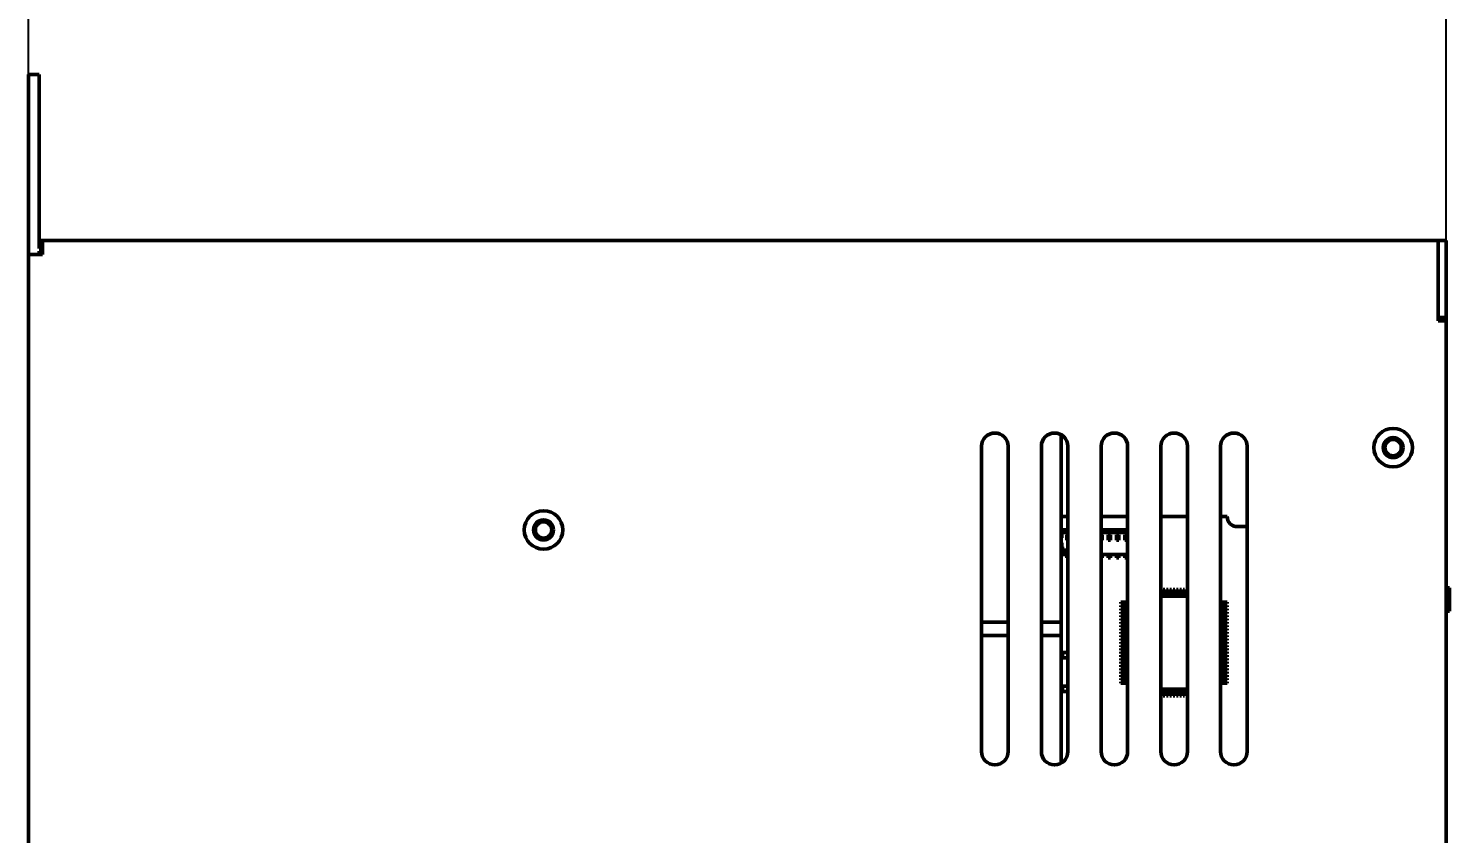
# Model space of a CAD drawing. Header units: millimetres. Extents: x 2121 to 4904, y 892 to 1933.
# Drawn here: x 2612.1 to 2826.2, y 1515.1 to 1636.4 of the extents above; entities that cross this region are included whole.
import ezdxf

# ---------------------------------------------------------------- set-up
doc = ezdxf.new("R2010")
doc.units = ezdxf.units.MM
doc.header["$LTSCALE"] = 1.8
doc.layers.add('외형선(ISO)', color=7, linetype='Continuous', lineweight=50)
doc.layers.add('치수(ISO)', color=7, linetype='Continuous', lineweight=25)
doc.styles.add('주 텍스트 (ISO)', font='')
doc.styles.get('주 텍스트 (ISO)').set_extended_font_data('Tahoma')
doc.dimstyles.new('기본값 (ISO)', dxfattribs={"dimscale": 1.8, "dimtxt": 3.5, "dimasz": 2.5, "dimexe": 3.175, "dimexo": 0, "dimgap": 0.762, "dimtad": 1, "dimrnd": 1e-08, "dimzin": 0, "dimtxsty": '주 텍스트 (ISO)', "dimcen": 0.09, "dimdle": 10, "dimclrd": 256, "dimclre": 256, "dimclrt": 256, "dimazin": 0, "dimtfac": 1.001486, "dimtmove": 0, "dimatfit": 3, "dimfxl": 1, "dimtolj": 1, "dimtzin": 0, "dimlwd": -1, "dimlwe": -1, "dimarcsym": 0})

# ---------------------------------------------------------------- blocks, each defined once
blk = doc.blocks.new('*D742')
at = {"layer": 'Defpoints', "color": 0}
for p in [(2825.73, 1662.39), (2612.13, 1602.39), (2825.73, 1592.39)]:
    blk.add_point(p, dxfattribs=at)
at = {"layer": '치수(ISO)'}
for p, q in [((2612.13, 1602.39), (2612.13, 1668.11)), ((2825.73, 1592.39), (2825.73, 1668.11)), ((2616.63, 1662.39), (2821.23, 1662.39))]:
    blk.add_line(p, q, dxfattribs=at)
for points in [[(2616.63, 1663.14), (2616.63, 1661.64), (2612.13, 1662.39)], [(2821.23, 1661.64), (2821.23, 1663.14), (2825.73, 1662.39)]]:
    blk.add_solid(points, dxfattribs=at)
at = {"layer": '치수(ISO)', "insert": (2708.53, 1671.76), "char_height": 6.3, "attachment_point": 1, "style": '주 텍스트 (ISO)'}
blk.add_mtext('\\A1;213,6', dxfattribs=at)

msp = doc.modelspace()

# ---------------------------------------------------------------- linework, layer by layer
at = {"layer": '외형선(ISO)', "color": 7}
for p, q in [((2613.729, 1629.494), (2612.129, 1629.494)), ((2612.129, 1624.494), (2612.129, 1629.494)), ((2613.729, 1629.494), (2613.729, 1624.494)), ((2612.129, 1624.494), (2612.129, 1602.394)), ((2613.729, 1603.294), (2613.729, 1624.494)), ((2614.029, 1604.494), (2614.229, 1604.494)), ((2614.029, 1604.494), (2614.029, 1603.294)), ((2614.229, 1602.394), (2614.229, 1604.494)), ((2614.229, 1604.494), (2824.529, 1604.494)), ((2824.529, 1604.494), (2824.529, 1592.894)), ((2825.729, 1604.494), (2824.529, 1604.494)), ((2825.729, 1592.894), (2825.729, 1604.494)), ((2612.129, 1299.494), (2612.129, 1602.394)), ((2614.229, 1602.394), (2612.129, 1602.394)), ((2614.029, 1603.294), (2613.729, 1603.294)), ((2613.729, 1602.394), (2613.729, 1602.894)), ((2614.229, 1602.894), (2613.729, 1602.894)), ((2824.529, 1592.394), (2824.529, 1602.394)), ((2825.729, 1592.894), (2824.529, 1592.894)), ((2825.729, 1592.394), (2824.529, 1592.394)), ((2825.729, 1592.394), (2825.729, 1592.894)), ((2825.729, 1592.394), (2825.729, 1402.294)), ((2767.729, 1575.226), (2767.729, 1546.994)), ((2755.729, 1527.494), (2755.729, 1573.494)), ((2759.729, 1573.494), (2759.729, 1527.494)), ((2764.729, 1527.494), (2764.729, 1573.494)), ((2768.729, 1573.494), (2768.729, 1527.494)), ((2773.729, 1527.494), (2773.729, 1573.494)), ((2777.729, 1573.494), (2777.729, 1527.494)), ((2782.729, 1527.494), (2782.729, 1573.494)), ((2786.729, 1573.494), (2786.729, 1527.494)), ((2791.729, 1527.494), (2791.729, 1573.494)), ((2795.729, 1573.494), (2795.729, 1527.494)), ((2767.729, 1562.894), (2768.729, 1562.894)), ((2768.729, 1560.894), (2767.729, 1560.894)), ((2768.729, 1560.794), (2767.729, 1560.794)), ((2773.729, 1562.894), (2777.729, 1562.894)), ((2776.654, 1560.894), (2773.729, 1560.894)), ((2776.654, 1560.794), (2773.729, 1560.794)), ((2776.654, 1560.894), (2777.054, 1560.894)), ((2776.654, 1560.894), (2776.654, 1560.794)), ((2776.654, 1560.794), (2776.654, 1560.494)), ((2777.729, 1560.894), (2777.054, 1560.894)), ((2777.054, 1560.894), (2777.054, 1560.794)), ((2777.054, 1560.794), (2777.054, 1560.494)), ((2777.729, 1560.794), (2777.054, 1560.794)), ((2782.729, 1562.894), (2786.729, 1562.894)), ((2791.729, 1562.894), (2792.729, 1562.894)), ((2795.729, 1561.394), (2794.229, 1561.394)), ((2767.729, 1560.594), (2767.829, 1560.494)), ((2767.729, 1559.694), (2767.829, 1559.694)), ((2767.729, 1558.944), (2767.829, 1558.944)), ((2768.729, 1560.494), (2767.829, 1560.494)), ((2767.829, 1560.494), (2767.829, 1559.694)), ((2767.829, 1558.944), (2767.829, 1558.094)), ((2768.569, 1560.169), (2768.569, 1559.369)), ((2768.729, 1560.169), (2768.569, 1560.169)), ((2768.569, 1560.169), (2768.669, 1560.069)), ((2768.569, 1559.369), (2768.669, 1559.469)), ((2768.569, 1559.369), (2768.729, 1559.369)), ((2768.669, 1560.069), (2768.669, 1559.469)), ((2768.729, 1560.069), (2768.669, 1560.069)), ((2768.669, 1559.469), (2768.729, 1559.469)), ((2776.654, 1560.494), (2773.729, 1560.494)), ((2773.889, 1560.169), (2773.729, 1560.169)), ((2773.789, 1560.069), (2773.729, 1560.069)), ((2773.729, 1559.469), (2773.789, 1559.469)), ((2773.729, 1559.369), (2773.889, 1559.369)), ((2773.889, 1560.169), (2773.789, 1560.069)), ((2773.789, 1559.469), (2773.789, 1560.069)), ((2773.889, 1559.369), (2773.789, 1559.469)), ((2773.889, 1559.369), (2773.889, 1560.169)), ((2774.819, 1560.169), (2774.819, 1559.369)), ((2775.139, 1560.169), (2774.819, 1560.169)), ((2774.819, 1560.169), (2774.919, 1560.069)), ((2774.819, 1559.369), (2774.919, 1559.469)), ((2774.819, 1559.369), (2775.139, 1559.369)), ((2774.919, 1560.069), (2774.919, 1559.469)), ((2775.039, 1560.069), (2774.919, 1560.069)), ((2774.919, 1559.469), (2775.039, 1559.469)), ((2775.139, 1560.169), (2775.039, 1560.069)), ((2775.039, 1559.469), (2775.039, 1560.069)), ((2775.139, 1559.369), (2775.039, 1559.469)), ((2775.139, 1559.369), (2775.139, 1560.169)), ((2776.069, 1560.169), (2776.069, 1559.369)), ((2776.389, 1560.169), (2776.069, 1560.169)), ((2776.069, 1560.169), (2776.169, 1560.069)), ((2776.069, 1559.369), (2776.169, 1559.469)), ((2776.069, 1559.369), (2776.389, 1559.369)), ((2776.169, 1560.069), (2776.169, 1559.469)), ((2776.289, 1560.069), (2776.169, 1560.069)), ((2776.169, 1559.469), (2776.289, 1559.469)), ((2776.389, 1560.169), (2776.289, 1560.069)), ((2776.289, 1559.469), (2776.289, 1560.069)), ((2776.389, 1559.369), (2776.289, 1559.469)), ((2776.389, 1559.369), (2776.389, 1560.169)), ((2776.654, 1560.494), (2777.054, 1560.494)), ((2777.729, 1560.494), (2777.054, 1560.494)), ((2777.319, 1560.169), (2777.319, 1559.369)), ((2777.639, 1560.169), (2777.319, 1560.169)), ((2777.319, 1560.169), (2777.419, 1560.069)), ((2777.319, 1559.369), (2777.419, 1559.469)), ((2777.319, 1559.369), (2777.639, 1559.369)), ((2777.419, 1560.069), (2777.419, 1559.469)), ((2777.539, 1560.069), (2777.419, 1560.069)), ((2777.419, 1559.469), (2777.539, 1559.469)), ((2777.639, 1560.169), (2777.539, 1560.069)), ((2777.539, 1559.469), (2777.539, 1560.069)), ((2777.639, 1559.369), (2777.539, 1559.469)), ((2777.639, 1559.369), (2777.639, 1560.169)), ((2767.729, 1558.094), (2767.829, 1558.094)), ((2768.179, 1557.494), (2767.729, 1557.494)), ((2767.729, 1557.194), (2768.729, 1557.194)), ((2767.829, 1558.094), (2767.829, 1557.794)), ((2768.179, 1558.094), (2767.829, 1558.094)), ((2768.179, 1557.794), (2767.829, 1557.794)), ((2768.179, 1558.094), (2768.179, 1557.794)), ((2768.179, 1557.794), (2768.179, 1557.494)), ((2768.569, 1557.194), (2768.569, 1556.794)), ((2768.569, 1556.794), (2768.569, 1556.694)), ((2768.729, 1556.794), (2768.569, 1556.794)), ((2768.729, 1556.694), (2768.569, 1556.694)), ((2773.729, 1557.194), (2777.729, 1557.194)), ((2773.889, 1556.794), (2773.729, 1556.794)), ((2773.889, 1556.694), (2773.729, 1556.694)), ((2773.889, 1557.194), (2773.889, 1556.794)), ((2773.889, 1556.794), (2773.889, 1556.694)), ((2774.819, 1557.194), (2774.819, 1556.794)), ((2775.139, 1556.794), (2774.819, 1556.794)), ((2774.819, 1556.794), (2774.819, 1556.694)), ((2775.139, 1556.694), (2774.819, 1556.694)), ((2775.139, 1557.194), (2775.139, 1556.794)), ((2775.139, 1556.794), (2775.139, 1556.694)), ((2776.069, 1557.194), (2776.069, 1556.794)), ((2776.069, 1556.794), (2776.069, 1556.694)), ((2776.389, 1556.794), (2776.069, 1556.794)), ((2776.389, 1556.694), (2776.069, 1556.694)), ((2776.389, 1557.194), (2776.389, 1556.794)), ((2776.389, 1556.794), (2776.389, 1556.694)), ((2777.319, 1557.194), (2777.319, 1556.794)), ((2777.319, 1556.794), (2777.319, 1556.694)), ((2777.639, 1556.794), (2777.319, 1556.794)), ((2777.639, 1556.694), (2777.319, 1556.694)), ((2777.639, 1557.194), (2777.639, 1556.794)), ((2777.639, 1556.794), (2777.639, 1556.694)), ((2777.709, 1550.508), (2777.709, 1550.507)), ((2777.709, 1550.004), (2777.709, 1550.507)), ((2782.819, 1551.894), (2782.729, 1551.894)), ((2782.819, 1551.494), (2782.729, 1551.494)), ((2782.729, 1550.894), (2782.819, 1550.894)), ((2782.819, 1551.894), (2782.819, 1551.594)), ((2782.819, 1551.594), (2782.819, 1551.494)), ((2782.819, 1551.194), (2782.819, 1551.494)), ((2782.819, 1550.894), (2782.819, 1551.194)), ((2782.819, 1550.894), (2783.099, 1550.894)), ((2783.319, 1551.894), (2783.099, 1551.894)), ((2783.099, 1551.594), (2783.099, 1551.894)), ((2783.099, 1551.494), (2783.099, 1551.594)), ((2783.099, 1551.494), (2783.099, 1551.194)), ((2783.319, 1551.494), (2783.099, 1551.494)), ((2783.099, 1551.194), (2783.099, 1550.894)), ((2783.099, 1550.894), (2783.319, 1550.894)), ((2783.319, 1551.894), (2783.319, 1551.594)), ((2783.319, 1551.594), (2783.319, 1551.494)), ((2783.319, 1551.194), (2783.319, 1551.494)), ((2783.319, 1550.894), (2783.319, 1551.194)), ((2783.319, 1550.894), (2783.599, 1550.894)), ((2783.819, 1551.894), (2783.599, 1551.894)), ((2783.599, 1551.594), (2783.599, 1551.894)), ((2783.599, 1551.494), (2783.599, 1551.594)), ((2783.599, 1551.494), (2783.599, 1551.194)), ((2783.819, 1551.494), (2783.599, 1551.494)), ((2783.599, 1551.194), (2783.599, 1550.894)), ((2783.599, 1550.894), (2783.819, 1550.894)), ((2783.819, 1551.894), (2783.819, 1551.594)), ((2783.819, 1551.594), (2783.819, 1551.494)), ((2783.819, 1551.194), (2783.819, 1551.494)), ((2783.819, 1550.894), (2783.819, 1551.194)), ((2783.819, 1550.894), (2784.099, 1550.894)), ((2784.319, 1551.894), (2784.099, 1551.894)), ((2784.099, 1551.594), (2784.099, 1551.894)), ((2784.099, 1551.494), (2784.099, 1551.594)), ((2784.099, 1551.494), (2784.099, 1551.194)), ((2784.319, 1551.494), (2784.099, 1551.494)), ((2784.099, 1551.194), (2784.099, 1550.894)), ((2784.099, 1550.894), (2784.319, 1550.894)), ((2784.319, 1551.894), (2784.319, 1551.594)), ((2784.319, 1551.594), (2784.319, 1551.494)), ((2784.319, 1551.194), (2784.319, 1551.494)), ((2784.319, 1550.894), (2784.319, 1551.194)), ((2784.319, 1550.894), (2784.599, 1550.894)), ((2784.819, 1551.894), (2784.599, 1551.894)), ((2784.599, 1551.594), (2784.599, 1551.894)), ((2784.599, 1551.494), (2784.599, 1551.594)), ((2784.599, 1551.494), (2784.599, 1551.194)), ((2784.819, 1551.494), (2784.599, 1551.494)), ((2784.599, 1551.194), (2784.599, 1550.894)), ((2784.599, 1550.894), (2784.819, 1550.894)), ((2784.819, 1551.894), (2784.819, 1551.594)), ((2784.819, 1551.594), (2784.819, 1551.494)), ((2784.819, 1551.194), (2784.819, 1551.494)), ((2784.819, 1550.894), (2784.819, 1551.194)), ((2784.819, 1550.894), (2785.099, 1550.894)), ((2785.319, 1551.894), (2785.099, 1551.894)), ((2785.099, 1551.594), (2785.099, 1551.894)), ((2785.099, 1551.494), (2785.099, 1551.594)), ((2785.099, 1551.494), (2785.099, 1551.194)), ((2785.319, 1551.494), (2785.099, 1551.494)), ((2785.099, 1551.194), (2785.099, 1550.894)), ((2785.099, 1550.894), (2785.319, 1550.894)), ((2785.319, 1551.894), (2785.319, 1551.594)), ((2785.319, 1551.594), (2785.319, 1551.494)), ((2785.319, 1551.194), (2785.319, 1551.494)), ((2785.319, 1550.894), (2785.319, 1551.194)), ((2785.319, 1550.894), (2785.599, 1550.894)), ((2785.819, 1551.894), (2785.599, 1551.894)), ((2785.599, 1551.594), (2785.599, 1551.894)), ((2785.599, 1551.494), (2785.599, 1551.594)), ((2785.599, 1551.494), (2785.599, 1551.194)), ((2785.819, 1551.494), (2785.599, 1551.494)), ((2785.599, 1551.194), (2785.599, 1550.894)), ((2785.599, 1550.894), (2785.819, 1550.894)), ((2785.819, 1551.894), (2785.819, 1551.594)), ((2785.819, 1551.594), (2785.819, 1551.494)), ((2785.819, 1551.194), (2785.819, 1551.494)), ((2785.819, 1550.894), (2785.819, 1551.194)), ((2785.819, 1550.894), (2786.099, 1550.894)), ((2786.319, 1551.894), (2786.099, 1551.894)), ((2786.099, 1551.594), (2786.099, 1551.894)), ((2786.099, 1551.494), (2786.099, 1551.594)), ((2786.099, 1551.494), (2786.099, 1551.194)), ((2786.319, 1551.494), (2786.099, 1551.494)), ((2786.099, 1551.194), (2786.099, 1550.894)), ((2786.099, 1550.894), (2786.319, 1550.894)), ((2786.319, 1551.894), (2786.319, 1551.594)), ((2786.319, 1551.594), (2786.319, 1551.494)), ((2786.319, 1551.194), (2786.319, 1551.494)), ((2786.319, 1550.894), (2786.319, 1551.194)), ((2786.319, 1550.894), (2786.599, 1550.894)), ((2786.729, 1551.894), (2786.599, 1551.894)), ((2786.599, 1551.594), (2786.599, 1551.894)), ((2786.599, 1551.494), (2786.599, 1551.594)), ((2786.599, 1551.494), (2786.599, 1551.194)), ((2786.729, 1551.494), (2786.599, 1551.494)), ((2786.599, 1551.194), (2786.599, 1550.894)), ((2786.599, 1550.894), (2786.729, 1550.894)), ((2825.729, 1552.152), (2826.229, 1552.152)), ((2825.729, 1551.278), (2826.229, 1551.278)), ((2825.729, 1550.622), (2826.229, 1550.622)), ((2776.709, 1550.004), (2777.009, 1550.004)), ((2776.709, 1550.004), (2776.709, 1549.784)), ((2777.009, 1549.784), (2776.709, 1549.784)), ((2776.709, 1549.504), (2777.009, 1549.504)), ((2776.709, 1549.504), (2776.709, 1549.284)), ((2777.009, 1549.284), (2776.709, 1549.284)), ((2776.709, 1549.004), (2777.009, 1549.004)), ((2776.709, 1549.004), (2776.709, 1548.784)), ((2777.009, 1548.784), (2776.709, 1548.784)), ((2776.709, 1548.504), (2777.009, 1548.504)), ((2776.709, 1548.504), (2776.709, 1548.284)), ((2777.009, 1548.284), (2776.709, 1548.284)), ((2776.709, 1548.004), (2777.009, 1548.004)), ((2776.709, 1548.004), (2776.709, 1547.784)), ((2777.009, 1550.004), (2777.109, 1550.004)), ((2777.109, 1549.784), (2777.009, 1549.784)), ((2777.009, 1549.504), (2777.109, 1549.504)), ((2777.109, 1549.284), (2777.009, 1549.284)), ((2777.009, 1549.004), (2777.109, 1549.004)), ((2777.109, 1548.784), (2777.009, 1548.784)), ((2777.009, 1548.504), (2777.109, 1548.504)), ((2777.109, 1548.284), (2777.009, 1548.284)), ((2777.009, 1548.004), (2777.109, 1548.004)), ((2777.409, 1550.004), (2777.109, 1550.004)), ((2777.109, 1550.004), (2777.109, 1549.784)), ((2777.109, 1549.784), (2777.409, 1549.784)), ((2777.409, 1549.504), (2777.109, 1549.504)), ((2777.109, 1549.504), (2777.109, 1549.284)), ((2777.109, 1549.284), (2777.409, 1549.284)), ((2777.409, 1549.004), (2777.109, 1549.004)), ((2777.109, 1549.004), (2777.109, 1548.784)), ((2777.109, 1548.784), (2777.409, 1548.784)), ((2777.409, 1548.504), (2777.109, 1548.504)), ((2777.109, 1548.504), (2777.109, 1548.284)), ((2777.109, 1548.284), (2777.409, 1548.284)), ((2777.409, 1548.004), (2777.109, 1548.004)), ((2777.109, 1548.004), (2777.109, 1547.784)), ((2777.709, 1550.004), (2777.409, 1550.004)), ((2777.409, 1549.784), (2777.709, 1549.784)), ((2777.709, 1549.504), (2777.409, 1549.504)), ((2777.409, 1549.284), (2777.709, 1549.284)), ((2777.709, 1549.004), (2777.409, 1549.004)), ((2777.409, 1548.784), (2777.709, 1548.784)), ((2777.709, 1548.504), (2777.409, 1548.504)), ((2777.409, 1548.284), (2777.709, 1548.284)), ((2777.709, 1548.004), (2777.409, 1548.004)), ((2777.709, 1549.784), (2777.709, 1550.004)), ((2777.709, 1549.504), (2777.709, 1549.784)), ((2777.709, 1549.284), (2777.709, 1549.504)), ((2777.709, 1549.004), (2777.709, 1549.284)), ((2777.709, 1548.784), (2777.709, 1549.004)), ((2777.709, 1548.504), (2777.709, 1548.784)), ((2777.709, 1548.284), (2777.709, 1548.504)), ((2777.709, 1548.004), (2777.709, 1548.284)), ((2777.709, 1547.784), (2777.709, 1548.004)), ((2791.729, 1550.004), (2792.009, 1550.004)), ((2792.009, 1549.784), (2791.729, 1549.784)), ((2791.729, 1549.504), (2792.009, 1549.504)), ((2792.009, 1549.284), (2791.729, 1549.284)), ((2791.729, 1549.004), (2792.009, 1549.004)), ((2792.009, 1548.784), (2791.729, 1548.784)), ((2791.729, 1548.504), (2792.009, 1548.504)), ((2792.009, 1548.284), (2791.729, 1548.284)), ((2791.729, 1548.004), (2792.009, 1548.004)), ((2792.309, 1550.004), (2792.009, 1550.004)), ((2792.009, 1549.784), (2792.309, 1549.784)), ((2792.309, 1549.504), (2792.009, 1549.504)), ((2792.009, 1549.284), (2792.309, 1549.284)), ((2792.309, 1549.004), (2792.009, 1549.004)), ((2792.009, 1548.784), (2792.309, 1548.784)), ((2792.309, 1548.504), (2792.009, 1548.504)), ((2792.009, 1548.284), (2792.309, 1548.284)), ((2792.309, 1548.004), (2792.009, 1548.004)), ((2792.309, 1550.004), (2792.409, 1550.004)), ((2792.309, 1550.004), (2792.309, 1549.784)), ((2792.409, 1549.784), (2792.309, 1549.784)), ((2792.309, 1549.504), (2792.409, 1549.504)), ((2792.309, 1549.504), (2792.309, 1549.284)), ((2792.409, 1549.284), (2792.309, 1549.284)), ((2792.309, 1549.004), (2792.409, 1549.004)), ((2792.309, 1549.004), (2792.309, 1548.784)), ((2792.409, 1548.784), (2792.309, 1548.784)), ((2792.309, 1548.504), (2792.409, 1548.504)), ((2792.309, 1548.504), (2792.309, 1548.284)), ((2792.409, 1548.284), (2792.309, 1548.284)), ((2792.309, 1548.004), (2792.409, 1548.004)), ((2792.309, 1548.004), (2792.309, 1547.784)), ((2792.409, 1550.004), (2792.709, 1550.004)), ((2792.709, 1549.784), (2792.409, 1549.784)), ((2792.409, 1549.504), (2792.709, 1549.504)), ((2792.709, 1549.284), (2792.409, 1549.284)), ((2792.409, 1549.004), (2792.709, 1549.004)), ((2792.709, 1548.784), (2792.409, 1548.784)), ((2792.409, 1548.504), (2792.709, 1548.504)), ((2792.709, 1548.284), (2792.409, 1548.284)), ((2792.409, 1548.004), (2792.709, 1548.004)), ((2792.709, 1550.004), (2792.709, 1549.784)), ((2792.709, 1549.504), (2792.709, 1549.284)), ((2792.709, 1549.004), (2792.709, 1548.784)), ((2792.709, 1548.504), (2792.709, 1548.284)), ((2792.709, 1548.004), (2792.709, 1547.784)), ((2825.729, 1548.652), (2826.229, 1548.652)), ((2826.229, 1549.879), (2826.229, 1549.526)), ((2755.729, 1546.994), (2759.729, 1546.994)), ((2764.729, 1546.994), (2767.729, 1546.994)), ((2767.729, 1546.994), (2767.729, 1544.994)), ((2777.009, 1547.784), (2776.709, 1547.784)), ((2776.709, 1547.504), (2777.009, 1547.504)), ((2776.709, 1547.504), (2776.709, 1547.284)), ((2777.009, 1547.284), (2776.709, 1547.284)), ((2776.709, 1547.004), (2777.009, 1547.004)), ((2776.709, 1547.004), (2776.709, 1546.784)), ((2777.009, 1546.784), (2776.709, 1546.784)), ((2776.709, 1546.504), (2777.009, 1546.504)), ((2776.709, 1546.504), (2776.709, 1546.284)), ((2777.009, 1546.284), (2776.709, 1546.284)), ((2776.709, 1546.004), (2777.009, 1546.004)), ((2776.709, 1546.004), (2776.709, 1545.784)), ((2777.109, 1547.784), (2777.009, 1547.784)), ((2777.009, 1547.504), (2777.109, 1547.504)), ((2777.109, 1547.284), (2777.009, 1547.284)), ((2777.009, 1547.004), (2777.109, 1547.004)), ((2777.109, 1546.784), (2777.009, 1546.784)), ((2777.009, 1546.504), (2777.109, 1546.504)), ((2777.109, 1546.284), (2777.009, 1546.284)), ((2777.009, 1546.004), (2777.109, 1546.004)), ((2777.109, 1547.784), (2777.409, 1547.784)), ((2777.409, 1547.504), (2777.109, 1547.504)), ((2777.109, 1547.504), (2777.109, 1547.284)), ((2777.109, 1547.284), (2777.409, 1547.284)), ((2777.409, 1547.004), (2777.109, 1547.004)), ((2777.109, 1547.004), (2777.109, 1546.784)), ((2777.109, 1546.784), (2777.409, 1546.784)), ((2777.409, 1546.504), (2777.109, 1546.504)), ((2777.109, 1546.504), (2777.109, 1546.284)), ((2777.109, 1546.284), (2777.409, 1546.284)), ((2777.409, 1546.004), (2777.109, 1546.004)), ((2777.109, 1546.004), (2777.109, 1545.784)), ((2777.409, 1547.784), (2777.709, 1547.784)), ((2777.709, 1547.504), (2777.409, 1547.504)), ((2777.409, 1547.284), (2777.709, 1547.284)), ((2777.709, 1547.004), (2777.409, 1547.004)), ((2777.409, 1546.784), (2777.709, 1546.784)), ((2777.709, 1546.504), (2777.409, 1546.504)), ((2777.409, 1546.284), (2777.709, 1546.284)), ((2777.709, 1546.004), (2777.409, 1546.004)), ((2777.709, 1547.504), (2777.709, 1547.784)), ((2777.709, 1547.284), (2777.709, 1547.504)), ((2777.709, 1547.004), (2777.709, 1547.284)), ((2777.709, 1546.784), (2777.709, 1547.004)), ((2777.709, 1546.504), (2777.709, 1546.784)), ((2777.709, 1546.284), (2777.709, 1546.504)), ((2777.709, 1546.004), (2777.709, 1546.284)), ((2777.709, 1545.784), (2777.709, 1546.004)), ((2792.009, 1547.784), (2791.729, 1547.784)), ((2791.729, 1547.504), (2792.009, 1547.504)), ((2792.009, 1547.284), (2791.729, 1547.284)), ((2791.729, 1547.004), (2792.009, 1547.004)), ((2792.009, 1546.784), (2791.729, 1546.784)), ((2791.729, 1546.504), (2792.009, 1546.504)), ((2792.009, 1546.284), (2791.729, 1546.284)), ((2791.729, 1546.004), (2792.009, 1546.004)), ((2792.009, 1547.784), (2792.309, 1547.784)), ((2792.309, 1547.504), (2792.009, 1547.504)), ((2792.009, 1547.284), (2792.309, 1547.284)), ((2792.309, 1547.004), (2792.009, 1547.004)), ((2792.009, 1546.784), (2792.309, 1546.784)), ((2792.309, 1546.504), (2792.009, 1546.504)), ((2792.009, 1546.284), (2792.309, 1546.284)), ((2792.309, 1546.004), (2792.009, 1546.004)), ((2792.409, 1547.784), (2792.309, 1547.784)), ((2792.309, 1547.504), (2792.409, 1547.504)), ((2792.309, 1547.504), (2792.309, 1547.284)), ((2792.409, 1547.284), (2792.309, 1547.284)), ((2792.309, 1547.004), (2792.409, 1547.004)), ((2792.309, 1547.004), (2792.309, 1546.784)), ((2792.409, 1546.784), (2792.309, 1546.784)), ((2792.309, 1546.504), (2792.409, 1546.504)), ((2792.309, 1546.504), (2792.309, 1546.284)), ((2792.409, 1546.284), (2792.309, 1546.284)), ((2792.309, 1546.004), (2792.409, 1546.004)), ((2792.309, 1546.004), (2792.309, 1545.784)), ((2792.709, 1547.784), (2792.409, 1547.784)), ((2792.409, 1547.504), (2792.709, 1547.504)), ((2792.709, 1547.284), (2792.409, 1547.284)), ((2792.409, 1547.004), (2792.709, 1547.004)), ((2792.709, 1546.784), (2792.409, 1546.784)), ((2792.409, 1546.504), (2792.709, 1546.504)), ((2792.709, 1546.284), (2792.409, 1546.284)), ((2792.409, 1546.004), (2792.709, 1546.004)), ((2792.709, 1547.504), (2792.709, 1547.284)), ((2792.709, 1547.004), (2792.709, 1546.784)), ((2792.709, 1546.504), (2792.709, 1546.284)), ((2792.709, 1546.004), (2792.709, 1545.784)), ((2755.729, 1544.994), (2759.729, 1544.994)), ((2764.729, 1544.994), (2767.729, 1544.994)), ((2767.729, 1544.994), (2767.729, 1525.762)), ((2777.009, 1545.784), (2776.709, 1545.784)), ((2776.709, 1545.504), (2777.009, 1545.504)), ((2776.709, 1545.504), (2776.709, 1545.284)), ((2777.009, 1545.284), (2776.709, 1545.284)), ((2776.709, 1545.004), (2777.009, 1545.004)), ((2776.709, 1545.004), (2776.709, 1544.784)), ((2777.009, 1544.784), (2776.709, 1544.784)), ((2776.709, 1544.504), (2777.009, 1544.504)), ((2776.709, 1544.504), (2776.709, 1544.284)), ((2777.009, 1544.284), (2776.709, 1544.284)), ((2776.709, 1544.004), (2777.009, 1544.004)), ((2776.709, 1544.004), (2776.709, 1543.784)), ((2777.009, 1543.784), (2776.709, 1543.784)), ((2777.109, 1545.784), (2777.009, 1545.784)), ((2777.009, 1545.504), (2777.109, 1545.504)), ((2777.109, 1545.284), (2777.009, 1545.284)), ((2777.009, 1545.004), (2777.109, 1545.004)), ((2777.109, 1544.784), (2777.009, 1544.784)), ((2777.009, 1544.504), (2777.109, 1544.504)), ((2777.109, 1544.284), (2777.009, 1544.284)), ((2777.009, 1544.004), (2777.109, 1544.004)), ((2777.109, 1543.784), (2777.009, 1543.784)), ((2777.109, 1545.784), (2777.409, 1545.784)), ((2777.409, 1545.504), (2777.109, 1545.504)), ((2777.109, 1545.504), (2777.109, 1545.284)), ((2777.109, 1545.284), (2777.409, 1545.284)), ((2777.409, 1545.004), (2777.109, 1545.004)), ((2777.109, 1545.004), (2777.109, 1544.784)), ((2777.109, 1544.784), (2777.409, 1544.784)), ((2777.409, 1544.504), (2777.109, 1544.504)), ((2777.109, 1544.504), (2777.109, 1544.284)), ((2777.109, 1544.284), (2777.409, 1544.284)), ((2777.409, 1544.004), (2777.109, 1544.004)), ((2777.109, 1544.004), (2777.109, 1543.784)), ((2777.109, 1543.784), (2777.409, 1543.784)), ((2777.409, 1545.784), (2777.709, 1545.784)), ((2777.709, 1545.504), (2777.409, 1545.504)), ((2777.409, 1545.284), (2777.709, 1545.284)), ((2777.709, 1545.004), (2777.409, 1545.004)), ((2777.409, 1544.784), (2777.709, 1544.784)), ((2777.709, 1544.504), (2777.409, 1544.504)), ((2777.409, 1544.284), (2777.709, 1544.284)), ((2777.709, 1544.004), (2777.409, 1544.004)), ((2777.409, 1543.784), (2777.709, 1543.784)), ((2777.709, 1545.504), (2777.709, 1545.784)), ((2777.709, 1545.284), (2777.709, 1545.504)), ((2777.709, 1545.004), (2777.709, 1545.284)), ((2777.709, 1544.784), (2777.709, 1545.004)), ((2777.709, 1544.504), (2777.709, 1544.784)), ((2777.709, 1544.284), (2777.709, 1544.504)), ((2777.709, 1544.004), (2777.709, 1544.284)), ((2777.709, 1543.784), (2777.709, 1544.004)), ((2777.709, 1543.504), (2777.709, 1543.784)), ((2792.009, 1545.784), (2791.729, 1545.784)), ((2791.729, 1545.504), (2792.009, 1545.504)), ((2792.009, 1545.284), (2791.729, 1545.284)), ((2791.729, 1545.004), (2792.009, 1545.004)), ((2792.009, 1544.784), (2791.729, 1544.784)), ((2791.729, 1544.504), (2792.009, 1544.504)), ((2792.009, 1544.284), (2791.729, 1544.284)), ((2791.729, 1544.004), (2792.009, 1544.004)), ((2792.009, 1543.784), (2791.729, 1543.784)), ((2792.009, 1545.784), (2792.309, 1545.784)), ((2792.309, 1545.504), (2792.009, 1545.504)), ((2792.009, 1545.284), (2792.309, 1545.284)), ((2792.309, 1545.004), (2792.009, 1545.004)), ((2792.009, 1544.784), (2792.309, 1544.784)), ((2792.309, 1544.504), (2792.009, 1544.504)), ((2792.009, 1544.284), (2792.309, 1544.284)), ((2792.309, 1544.004), (2792.009, 1544.004)), ((2792.009, 1543.784), (2792.309, 1543.784)), ((2792.409, 1545.784), (2792.309, 1545.784)), ((2792.309, 1545.504), (2792.409, 1545.504)), ((2792.309, 1545.504), (2792.309, 1545.284)), ((2792.409, 1545.284), (2792.309, 1545.284)), ((2792.309, 1545.004), (2792.409, 1545.004)), ((2792.309, 1545.004), (2792.309, 1544.784)), ((2792.409, 1544.784), (2792.309, 1544.784)), ((2792.309, 1544.504), (2792.409, 1544.504)), ((2792.309, 1544.504), (2792.309, 1544.284)), ((2792.409, 1544.284), (2792.309, 1544.284)), ((2792.309, 1544.004), (2792.409, 1544.004)), ((2792.309, 1544.004), (2792.309, 1543.784)), ((2792.409, 1543.784), (2792.309, 1543.784)), ((2792.709, 1545.784), (2792.409, 1545.784)), ((2792.409, 1545.504), (2792.709, 1545.504)), ((2792.709, 1545.284), (2792.409, 1545.284)), ((2792.409, 1545.004), (2792.709, 1545.004)), ((2792.709, 1544.784), (2792.409, 1544.784)), ((2792.409, 1544.504), (2792.709, 1544.504)), ((2792.709, 1544.284), (2792.409, 1544.284)), ((2792.409, 1544.004), (2792.709, 1544.004)), ((2792.709, 1543.784), (2792.409, 1543.784)), ((2792.709, 1545.504), (2792.709, 1545.284)), ((2792.709, 1545.004), (2792.709, 1544.784)), ((2792.709, 1544.504), (2792.709, 1544.284)), ((2792.709, 1544.004), (2792.709, 1543.784)), ((2767.771, 1542.434), (2767.729, 1542.434)), ((2767.729, 1541.634), (2767.771, 1541.634)), ((2767.911, 1542.434), (2767.771, 1542.434)), ((2767.771, 1541.634), (2767.771, 1542.434)), ((2767.771, 1541.634), (2767.911, 1541.634)), ((2768.729, 1542.434), (2767.911, 1542.434)), ((2767.911, 1541.634), (2767.911, 1542.434)), ((2767.911, 1541.634), (2768.729, 1541.634)), ((2776.709, 1543.504), (2777.009, 1543.504)), ((2776.709, 1543.504), (2776.709, 1543.284)), ((2777.009, 1543.284), (2776.709, 1543.284)), ((2776.709, 1543.004), (2777.009, 1543.004)), ((2776.709, 1543.004), (2776.709, 1542.784)), ((2777.009, 1542.784), (2776.709, 1542.784)), ((2776.709, 1542.504), (2777.009, 1542.504)), ((2776.709, 1542.504), (2776.709, 1542.284)), ((2777.009, 1542.284), (2776.709, 1542.284)), ((2776.709, 1542.004), (2777.009, 1542.004)), ((2776.709, 1542.004), (2776.709, 1541.784)), ((2777.009, 1541.784), (2776.709, 1541.784)), ((2777.009, 1543.504), (2777.109, 1543.504)), ((2777.109, 1543.284), (2777.009, 1543.284)), ((2777.009, 1543.004), (2777.109, 1543.004)), ((2777.109, 1542.784), (2777.009, 1542.784)), ((2777.009, 1542.504), (2777.109, 1542.504)), ((2777.109, 1542.284), (2777.009, 1542.284)), ((2777.009, 1542.004), (2777.109, 1542.004)), ((2777.109, 1541.784), (2777.009, 1541.784)), ((2777.409, 1543.504), (2777.109, 1543.504)), ((2777.109, 1543.504), (2777.109, 1543.284)), ((2777.109, 1543.284), (2777.409, 1543.284)), ((2777.409, 1543.004), (2777.109, 1543.004)), ((2777.109, 1543.004), (2777.109, 1542.784)), ((2777.109, 1542.784), (2777.409, 1542.784)), ((2777.409, 1542.504), (2777.109, 1542.504)), ((2777.109, 1542.504), (2777.109, 1542.284)), ((2777.109, 1542.284), (2777.409, 1542.284)), ((2777.409, 1542.004), (2777.109, 1542.004)), ((2777.109, 1542.004), (2777.109, 1541.784)), ((2777.109, 1541.784), (2777.409, 1541.784)), ((2777.709, 1543.504), (2777.409, 1543.504)), ((2777.409, 1543.284), (2777.709, 1543.284)), ((2777.709, 1543.004), (2777.409, 1543.004)), ((2777.409, 1542.784), (2777.709, 1542.784)), ((2777.709, 1542.504), (2777.409, 1542.504)), ((2777.409, 1542.284), (2777.709, 1542.284)), ((2777.709, 1542.004), (2777.409, 1542.004)), ((2777.409, 1541.784), (2777.709, 1541.784)), ((2777.709, 1543.284), (2777.709, 1543.504)), ((2777.709, 1543.004), (2777.709, 1543.284)), ((2777.709, 1542.784), (2777.709, 1543.004)), ((2777.709, 1542.504), (2777.709, 1542.784)), ((2777.709, 1542.284), (2777.709, 1542.504)), ((2777.709, 1542.004), (2777.709, 1542.284)), ((2777.709, 1541.784), (2777.709, 1542.004)), ((2777.709, 1541.504), (2777.709, 1541.784)), ((2791.729, 1543.504), (2792.009, 1543.504)), ((2792.009, 1543.284), (2791.729, 1543.284)), ((2791.729, 1543.004), (2792.009, 1543.004)), ((2792.009, 1542.784), (2791.729, 1542.784)), ((2791.729, 1542.504), (2792.009, 1542.504)), ((2792.009, 1542.284), (2791.729, 1542.284)), ((2791.729, 1542.004), (2792.009, 1542.004)), ((2792.009, 1541.784), (2791.729, 1541.784)), ((2792.309, 1543.504), (2792.009, 1543.504)), ((2792.009, 1543.284), (2792.309, 1543.284)), ((2792.309, 1543.004), (2792.009, 1543.004)), ((2792.009, 1542.784), (2792.309, 1542.784)), ((2792.309, 1542.504), (2792.009, 1542.504)), ((2792.009, 1542.284), (2792.309, 1542.284)), ((2792.309, 1542.004), (2792.009, 1542.004)), ((2792.009, 1541.784), (2792.309, 1541.784)), ((2792.309, 1543.504), (2792.409, 1543.504)), ((2792.309, 1543.504), (2792.309, 1543.284)), ((2792.409, 1543.284), (2792.309, 1543.284)), ((2792.309, 1543.004), (2792.409, 1543.004)), ((2792.309, 1543.004), (2792.309, 1542.784)), ((2792.409, 1542.784), (2792.309, 1542.784)), ((2792.309, 1542.504), (2792.409, 1542.504)), ((2792.309, 1542.504), (2792.309, 1542.284)), ((2792.409, 1542.284), (2792.309, 1542.284)), ((2792.309, 1542.004), (2792.409, 1542.004)), ((2792.309, 1542.004), (2792.309, 1541.784)), ((2792.409, 1541.784), (2792.309, 1541.784)), ((2792.409, 1543.504), (2792.709, 1543.504)), ((2792.709, 1543.284), (2792.409, 1543.284)), ((2792.409, 1543.004), (2792.709, 1543.004)), ((2792.709, 1542.784), (2792.409, 1542.784)), ((2792.409, 1542.504), (2792.709, 1542.504)), ((2792.709, 1542.284), (2792.409, 1542.284)), ((2792.409, 1542.004), (2792.709, 1542.004)), ((2792.709, 1541.784), (2792.409, 1541.784)), ((2792.709, 1543.504), (2792.709, 1543.284)), ((2792.709, 1543.004), (2792.709, 1542.784)), ((2792.709, 1542.504), (2792.709, 1542.284)), ((2792.709, 1542.004), (2792.709, 1541.784)), ((2776.709, 1541.504), (2777.009, 1541.504)), ((2776.709, 1541.504), (2776.709, 1541.284)), ((2777.009, 1541.284), (2776.709, 1541.284)), ((2776.709, 1541.004), (2777.009, 1541.004)), ((2776.709, 1541.004), (2776.709, 1540.784)), ((2777.009, 1540.784), (2776.709, 1540.784)), ((2776.709, 1540.504), (2777.009, 1540.504)), ((2776.709, 1540.504), (2776.709, 1540.284)), ((2777.009, 1540.284), (2776.709, 1540.284)), ((2776.709, 1540.004), (2777.009, 1540.004)), ((2776.709, 1540.004), (2776.709, 1539.784)), ((2777.009, 1539.784), (2776.709, 1539.784)), ((2776.709, 1539.504), (2777.009, 1539.504)), ((2776.709, 1539.504), (2776.709, 1539.284)), ((2777.009, 1541.504), (2777.109, 1541.504)), ((2777.109, 1541.284), (2777.009, 1541.284)), ((2777.009, 1541.004), (2777.109, 1541.004)), ((2777.109, 1540.784), (2777.009, 1540.784)), ((2777.009, 1540.504), (2777.109, 1540.504)), ((2777.109, 1540.284), (2777.009, 1540.284)), ((2777.009, 1540.004), (2777.109, 1540.004)), ((2777.109, 1539.784), (2777.009, 1539.784)), ((2777.009, 1539.504), (2777.109, 1539.504)), ((2777.409, 1541.504), (2777.109, 1541.504)), ((2777.109, 1541.504), (2777.109, 1541.284)), ((2777.109, 1541.284), (2777.409, 1541.284)), ((2777.409, 1541.004), (2777.109, 1541.004)), ((2777.109, 1541.004), (2777.109, 1540.784)), ((2777.109, 1540.784), (2777.409, 1540.784)), ((2777.409, 1540.504), (2777.109, 1540.504)), ((2777.109, 1540.504), (2777.109, 1540.284)), ((2777.109, 1540.284), (2777.409, 1540.284)), ((2777.409, 1540.004), (2777.109, 1540.004)), ((2777.109, 1540.004), (2777.109, 1539.784)), ((2777.109, 1539.784), (2777.409, 1539.784)), ((2777.409, 1539.504), (2777.109, 1539.504)), ((2777.109, 1539.504), (2777.109, 1539.284)), ((2777.709, 1541.504), (2777.409, 1541.504)), ((2777.409, 1541.284), (2777.709, 1541.284)), ((2777.709, 1541.004), (2777.409, 1541.004)), ((2777.409, 1540.784), (2777.709, 1540.784)), ((2777.709, 1540.504), (2777.409, 1540.504)), ((2777.409, 1540.284), (2777.709, 1540.284)), ((2777.709, 1540.004), (2777.409, 1540.004)), ((2777.409, 1539.784), (2777.709, 1539.784)), ((2777.709, 1539.504), (2777.409, 1539.504)), ((2777.709, 1541.284), (2777.709, 1541.504)), ((2777.709, 1541.004), (2777.709, 1541.284)), ((2777.709, 1540.784), (2777.709, 1541.004)), ((2777.709, 1540.504), (2777.709, 1540.784)), ((2777.709, 1540.284), (2777.709, 1540.504)), ((2777.709, 1540.004), (2777.709, 1540.284)), ((2777.709, 1539.784), (2777.709, 1540.004)), ((2777.709, 1539.504), (2777.709, 1539.784)), ((2777.709, 1539.284), (2777.709, 1539.504)), ((2791.729, 1541.504), (2792.009, 1541.504)), ((2792.009, 1541.284), (2791.729, 1541.284)), ((2791.729, 1541.004), (2792.009, 1541.004)), ((2792.009, 1540.784), (2791.729, 1540.784)), ((2791.729, 1540.504), (2792.009, 1540.504)), ((2792.009, 1540.284), (2791.729, 1540.284)), ((2791.729, 1540.004), (2792.009, 1540.004)), ((2792.009, 1539.784), (2791.729, 1539.784)), ((2791.729, 1539.504), (2792.009, 1539.504)), ((2792.309, 1541.504), (2792.009, 1541.504)), ((2792.009, 1541.284), (2792.309, 1541.284)), ((2792.309, 1541.004), (2792.009, 1541.004)), ((2792.009, 1540.784), (2792.309, 1540.784)), ((2792.309, 1540.504), (2792.009, 1540.504)), ((2792.009, 1540.284), (2792.309, 1540.284)), ((2792.309, 1540.004), (2792.009, 1540.004)), ((2792.009, 1539.784), (2792.309, 1539.784)), ((2792.309, 1539.504), (2792.009, 1539.504)), ((2792.309, 1541.504), (2792.409, 1541.504)), ((2792.309, 1541.504), (2792.309, 1541.284)), ((2792.409, 1541.284), (2792.309, 1541.284)), ((2792.309, 1541.004), (2792.409, 1541.004)), ((2792.309, 1541.004), (2792.309, 1540.784)), ((2792.409, 1540.784), (2792.309, 1540.784)), ((2792.309, 1540.504), (2792.409, 1540.504)), ((2792.309, 1540.504), (2792.309, 1540.284)), ((2792.409, 1540.284), (2792.309, 1540.284)), ((2792.309, 1540.004), (2792.409, 1540.004)), ((2792.309, 1540.004), (2792.309, 1539.784)), ((2792.409, 1539.784), (2792.309, 1539.784)), ((2792.309, 1539.504), (2792.409, 1539.504)), ((2792.309, 1539.504), (2792.309, 1539.284)), ((2792.409, 1541.504), (2792.709, 1541.504)), ((2792.709, 1541.284), (2792.409, 1541.284)), ((2792.409, 1541.004), (2792.709, 1541.004)), ((2792.709, 1540.784), (2792.409, 1540.784)), ((2792.409, 1540.504), (2792.709, 1540.504)), ((2792.709, 1540.284), (2792.409, 1540.284)), ((2792.409, 1540.004), (2792.709, 1540.004)), ((2792.709, 1539.784), (2792.409, 1539.784)), ((2792.409, 1539.504), (2792.709, 1539.504)), ((2792.709, 1541.504), (2792.709, 1541.284)), ((2792.709, 1541.004), (2792.709, 1540.784)), ((2792.709, 1540.504), (2792.709, 1540.284)), ((2792.709, 1540.004), (2792.709, 1539.784)), ((2792.709, 1539.504), (2792.709, 1539.284)), ((2767.771, 1537.354), (2767.729, 1537.354)), ((2767.911, 1537.354), (2767.771, 1537.354)), ((2767.771, 1536.554), (2767.771, 1537.354)), ((2768.729, 1537.354), (2767.911, 1537.354)), ((2767.911, 1536.554), (2767.911, 1537.354)), ((2777.009, 1539.284), (2776.709, 1539.284)), ((2776.709, 1539.004), (2777.009, 1539.004)), ((2776.709, 1539.004), (2776.709, 1538.784)), ((2777.009, 1538.784), (2776.709, 1538.784)), ((2776.709, 1538.504), (2777.009, 1538.504)), ((2776.709, 1538.504), (2776.709, 1538.284)), ((2777.009, 1538.284), (2776.709, 1538.284)), ((2776.709, 1538.004), (2777.009, 1538.004)), ((2776.709, 1538.004), (2776.709, 1537.784)), ((2776.709, 1537.784), (2777.009, 1537.784)), ((2777.109, 1539.284), (2777.009, 1539.284)), ((2777.009, 1539.004), (2777.109, 1539.004)), ((2777.109, 1538.784), (2777.009, 1538.784)), ((2777.009, 1538.504), (2777.109, 1538.504)), ((2777.109, 1538.284), (2777.009, 1538.284)), ((2777.009, 1538.004), (2777.109, 1538.004)), ((2777.009, 1537.784), (2777.109, 1537.784)), ((2777.109, 1539.284), (2777.409, 1539.284)), ((2777.409, 1539.004), (2777.109, 1539.004)), ((2777.109, 1539.004), (2777.109, 1538.784)), ((2777.109, 1538.784), (2777.409, 1538.784)), ((2777.409, 1538.504), (2777.109, 1538.504)), ((2777.109, 1538.504), (2777.109, 1538.284)), ((2777.109, 1538.284), (2777.409, 1538.284)), ((2777.409, 1538.004), (2777.109, 1538.004)), ((2777.109, 1538.004), (2777.109, 1537.784)), ((2777.409, 1537.784), (2777.109, 1537.784)), ((2777.409, 1539.284), (2777.709, 1539.284)), ((2777.709, 1539.004), (2777.409, 1539.004)), ((2777.409, 1538.784), (2777.709, 1538.784)), ((2777.709, 1538.504), (2777.409, 1538.504)), ((2777.409, 1538.284), (2777.709, 1538.284)), ((2777.709, 1538.004), (2777.409, 1538.004)), ((2777.409, 1537.784), (2777.709, 1537.784)), ((2777.709, 1539.004), (2777.709, 1539.284)), ((2777.709, 1538.784), (2777.709, 1539.004)), ((2777.709, 1538.504), (2777.709, 1538.784)), ((2777.709, 1538.284), (2777.709, 1538.504)), ((2777.709, 1538.004), (2777.709, 1538.284)), ((2777.709, 1537.784), (2777.709, 1538.004)), ((2777.709, 1537.282), (2777.709, 1537.784)), ((2777.709, 1537.282), (2777.709, 1537.281)), ((2792.009, 1539.284), (2791.729, 1539.284)), ((2791.729, 1539.004), (2792.009, 1539.004)), ((2792.009, 1538.784), (2791.729, 1538.784)), ((2791.729, 1538.504), (2792.009, 1538.504)), ((2792.009, 1538.284), (2791.729, 1538.284)), ((2791.729, 1538.004), (2792.009, 1538.004)), ((2792.009, 1537.784), (2791.729, 1537.784)), ((2792.009, 1539.284), (2792.309, 1539.284)), ((2792.309, 1539.004), (2792.009, 1539.004)), ((2792.009, 1538.784), (2792.309, 1538.784)), ((2792.309, 1538.504), (2792.009, 1538.504)), ((2792.009, 1538.284), (2792.309, 1538.284)), ((2792.309, 1538.004), (2792.009, 1538.004)), ((2792.009, 1537.784), (2792.309, 1537.784)), ((2792.409, 1539.284), (2792.309, 1539.284)), ((2792.309, 1539.004), (2792.409, 1539.004)), ((2792.309, 1539.004), (2792.309, 1538.784)), ((2792.409, 1538.784), (2792.309, 1538.784)), ((2792.309, 1538.504), (2792.409, 1538.504)), ((2792.309, 1538.504), (2792.309, 1538.284)), ((2792.409, 1538.284), (2792.309, 1538.284)), ((2792.309, 1538.004), (2792.409, 1538.004)), ((2792.309, 1538.004), (2792.309, 1537.784)), ((2792.409, 1537.784), (2792.309, 1537.784)), ((2792.709, 1539.284), (2792.409, 1539.284)), ((2792.409, 1539.004), (2792.709, 1539.004)), ((2792.709, 1538.784), (2792.409, 1538.784)), ((2792.409, 1538.504), (2792.709, 1538.504)), ((2792.709, 1538.284), (2792.409, 1538.284)), ((2792.409, 1538.004), (2792.709, 1538.004)), ((2792.709, 1537.784), (2792.409, 1537.784)), ((2792.709, 1539.004), (2792.709, 1538.784)), ((2792.709, 1538.504), (2792.709, 1538.284)), ((2792.709, 1538.004), (2792.709, 1537.784)), ((2767.729, 1536.554), (2767.771, 1536.554)), ((2767.771, 1536.554), (2767.911, 1536.554)), ((2767.911, 1536.554), (2768.729, 1536.554)), ((2782.729, 1536.894), (2782.819, 1536.894)), ((2782.819, 1536.294), (2782.729, 1536.294)), ((2782.819, 1535.894), (2782.729, 1535.894)), ((2782.819, 1536.894), (2782.819, 1536.594)), ((2783.099, 1536.894), (2782.819, 1536.894)), ((2782.819, 1536.294), (2782.819, 1536.594)), ((2782.819, 1536.294), (2782.819, 1536.194)), ((2782.819, 1536.194), (2782.819, 1535.894)), ((2783.099, 1536.594), (2783.099, 1536.894)), ((2783.099, 1536.894), (2783.319, 1536.894)), ((2783.099, 1536.594), (2783.099, 1536.294)), ((2783.099, 1536.194), (2783.099, 1536.294)), ((2783.319, 1536.294), (2783.099, 1536.294)), ((2783.099, 1535.894), (2783.099, 1536.194)), ((2783.319, 1535.894), (2783.099, 1535.894)), ((2783.319, 1536.894), (2783.319, 1536.594)), ((2783.599, 1536.894), (2783.319, 1536.894)), ((2783.319, 1536.294), (2783.319, 1536.594)), ((2783.319, 1536.294), (2783.319, 1536.194)), ((2783.319, 1536.194), (2783.319, 1535.894)), ((2783.599, 1536.594), (2783.599, 1536.894)), ((2783.599, 1536.894), (2783.819, 1536.894)), ((2783.599, 1536.594), (2783.599, 1536.294)), ((2783.599, 1536.194), (2783.599, 1536.294)), ((2783.819, 1536.294), (2783.599, 1536.294)), ((2783.599, 1535.894), (2783.599, 1536.194)), ((2783.819, 1535.894), (2783.599, 1535.894)), ((2783.819, 1536.894), (2783.819, 1536.594)), ((2784.099, 1536.894), (2783.819, 1536.894)), ((2783.819, 1536.294), (2783.819, 1536.594)), ((2783.819, 1536.294), (2783.819, 1536.194)), ((2783.819, 1536.194), (2783.819, 1535.894)), ((2784.099, 1536.594), (2784.099, 1536.894)), ((2784.099, 1536.894), (2784.319, 1536.894)), ((2784.099, 1536.594), (2784.099, 1536.294)), ((2784.099, 1536.194), (2784.099, 1536.294)), ((2784.319, 1536.294), (2784.099, 1536.294)), ((2784.099, 1535.894), (2784.099, 1536.194)), ((2784.319, 1535.894), (2784.099, 1535.894)), ((2784.319, 1536.894), (2784.319, 1536.594)), ((2784.599, 1536.894), (2784.319, 1536.894)), ((2784.319, 1536.294), (2784.319, 1536.594)), ((2784.319, 1536.294), (2784.319, 1536.194)), ((2784.319, 1536.194), (2784.319, 1535.894)), ((2784.599, 1536.594), (2784.599, 1536.894)), ((2784.599, 1536.894), (2784.819, 1536.894)), ((2784.599, 1536.594), (2784.599, 1536.294)), ((2784.599, 1536.194), (2784.599, 1536.294)), ((2784.819, 1536.294), (2784.599, 1536.294)), ((2784.599, 1535.894), (2784.599, 1536.194)), ((2784.819, 1535.894), (2784.599, 1535.894)), ((2784.819, 1536.894), (2784.819, 1536.594)), ((2785.099, 1536.894), (2784.819, 1536.894)), ((2784.819, 1536.294), (2784.819, 1536.594)), ((2784.819, 1536.294), (2784.819, 1536.194)), ((2784.819, 1536.194), (2784.819, 1535.894)), ((2785.099, 1536.594), (2785.099, 1536.894)), ((2785.099, 1536.894), (2785.319, 1536.894)), ((2785.099, 1536.594), (2785.099, 1536.294)), ((2785.099, 1536.194), (2785.099, 1536.294)), ((2785.319, 1536.294), (2785.099, 1536.294)), ((2785.099, 1535.894), (2785.099, 1536.194)), ((2785.319, 1535.894), (2785.099, 1535.894)), ((2785.319, 1536.894), (2785.319, 1536.594)), ((2785.599, 1536.894), (2785.319, 1536.894)), ((2785.319, 1536.294), (2785.319, 1536.594)), ((2785.319, 1536.294), (2785.319, 1536.194)), ((2785.319, 1536.194), (2785.319, 1535.894)), ((2785.599, 1536.594), (2785.599, 1536.894)), ((2785.599, 1536.894), (2785.819, 1536.894)), ((2785.599, 1536.594), (2785.599, 1536.294)), ((2785.599, 1536.194), (2785.599, 1536.294)), ((2785.819, 1536.294), (2785.599, 1536.294)), ((2785.599, 1535.894), (2785.599, 1536.194)), ((2785.819, 1535.894), (2785.599, 1535.894)), ((2785.819, 1536.894), (2785.819, 1536.594)), ((2786.099, 1536.894), (2785.819, 1536.894)), ((2785.819, 1536.294), (2785.819, 1536.594)), ((2785.819, 1536.294), (2785.819, 1536.194)), ((2785.819, 1536.194), (2785.819, 1535.894)), ((2786.099, 1536.594), (2786.099, 1536.894)), ((2786.099, 1536.894), (2786.319, 1536.894)), ((2786.099, 1536.594), (2786.099, 1536.294)), ((2786.099, 1536.194), (2786.099, 1536.294)), ((2786.319, 1536.294), (2786.099, 1536.294)), ((2786.099, 1535.894), (2786.099, 1536.194)), ((2786.319, 1535.894), (2786.099, 1535.894)), ((2786.319, 1536.894), (2786.319, 1536.594)), ((2786.599, 1536.894), (2786.319, 1536.894)), ((2786.319, 1536.294), (2786.319, 1536.594)), ((2786.319, 1536.294), (2786.319, 1536.194)), ((2786.319, 1536.194), (2786.319, 1535.894)), ((2786.599, 1536.594), (2786.599, 1536.894)), ((2786.599, 1536.894), (2786.729, 1536.894)), ((2786.599, 1536.594), (2786.599, 1536.294)), ((2786.599, 1536.194), (2786.599, 1536.294)), ((2786.729, 1536.294), (2786.599, 1536.294)), ((2786.599, 1535.894), (2786.599, 1536.194)), ((2786.729, 1535.894), (2786.599, 1535.894))]:
    msp.add_line(p, q, dxfattribs=at)
for centre, radius in [((2817.729, 1573.294), 2.9), ((2817.729, 1573.294), 1.5), ((2817.729, 1573.294), 1.229), ((2689.729, 1560.894), 2.9), ((2689.729, 1560.894), 1.5), ((2689.729, 1560.894), 1.23)]:
    msp.add_circle(centre, radius, dxfattribs=at)
for centre, radius, start, end in [((2757.729, 1573.494), 2, 0, 180), ((2766.729, 1573.494), 2, 0, 180), ((2775.729, 1573.494), 2, 0, 180), ((2784.729, 1573.494), 2, 0, 180), ((2793.729, 1573.494), 2, 0, 180), ((2794.229, 1562.894), 1.5, 180, 270), ((2757.729, 1527.494), 2, 180, 0), ((2766.729, 1527.494), 2, 180, 0), ((2775.729, 1527.494), 2, 180, 0), ((2784.729, 1527.494), 2, 180, 0), ((2793.729, 1527.494), 2, 180, 0)]:
    msp.add_arc(centre, radius, start, end, dxfattribs=at)
for centre, major_axis, start_param, end_param in [((2777.798, 1550.507), (0.0342, 0.0827), 1.2820508, 1.9568656), ((2777.798, 1537.281), (-0.0342, 0.0827), 1.1847271, 1.8595419)]:
    msp.add_ellipse(centre, major_axis=major_axis, ratio=0.9936147, start_param=start_param, end_param=end_param, dxfattribs=at)
for points, knots in [([(2826.229, 1552.152), (2826.229, 1552.152), (2826.229, 1552.141), (2826.229, 1552.089), (2826.229, 1552.052), (2826.229, 1551.951), (2826.229, 1551.88), (2826.229, 1551.615), (2826.229, 1551.448), (2826.229, 1551.278)], [-0.24925255, -0.24925255, -0.24925255, -0.24925255, -0.16957531, -0.16957531, -0.10377941, -0.10377941, -0.05400173, -0.05400173, 0, 0, 0, 0]), ([(2826.229, 1551.278), (2826.229, 1551.249), (2826.229, 1551.22), (2826.229, 1551.156), (2826.229, 1551.122), (2826.229, 1551.088)], [-0.019230364, -0.019230364, -0.019230364, -0.019230364, -0.010137467, -0.010137467, 0, 0, 0, 0]), ([(2826.229, 1551.088), (2826.229, 1551.043), (2826.229, 1550.998), (2826.229, 1550.91), (2826.229, 1550.869), (2826.229, 1550.75), (2826.229, 1550.681), (2826.229, 1550.622)], [-0.053066972, -0.053066972, -0.053066972, -0.053066972, -0.039439061, -0.039439061, -0.026261912, -0.026261912, 0, 0, 0, 0]), ([(2826.229, 1550.622), (2826.229, 1550.593), (2826.229, 1550.555), (2826.229, 1550.462), (2826.229, 1550.408), (2826.229, 1550.212), (2826.229, 1550.048), (2826.229, 1549.879)], [-0.10095702, -0.10095702, -0.10095702, -0.10095702, -0.07724933, -0.07724933, -0.0533747, -0.0533747, 0, 0, 0, 0]), ([(2826.229, 1549.526), (2826.229, 1549.497), (2826.229, 1549.466), (2826.229, 1549.403), (2826.229, 1549.37), (2826.229, 1549.337)], [-0.019273531, -0.019273531, -0.019273531, -0.019273531, -0.009879087, -0.009879087, 0, 0, 0, 0]), ([(2826.229, 1549.337), (2826.229, 1549.254), (2826.229, 1549.173), (2826.229, 1549.019), (2826.229, 1548.952), (2826.229, 1548.841), (2826.229, 1548.772), (2826.229, 1548.672), (2826.229, 1548.652), (2826.229, 1548.652)], [-0.17090956, -0.17090956, -0.17090956, -0.17090956, -0.12571698, -0.12571698, -0.08056374, -0.08056374, -0.03993934, -0.03993934, 0, 0, 0, 0])]:
    msp.add_open_spline(points, degree=3, knots=knots, dxfattribs=at)

# ---------------------------------------------------------------- dimensions: what is measured, and where the dimension line sits
at = {"layer": '치수(ISO)', "color": 7}
dim = msp.add_linear_dim(base=(2825.729, 1662.394), p1=(2612.129, 1602.394), p2=(2825.729, 1592.394), dimstyle='기본값 (ISO)', override={"dimzin": 8, "dimtofl": 0, "dimatfit": 1}, dxfattribs=at)
dim.commit()
dim.dimension.update_dxf_attribs({"geometry": '*D742', "text_midpoint": (2718.929, 1662.394), "dimtype": 160})

doc.saveas('drawing.dxf')
